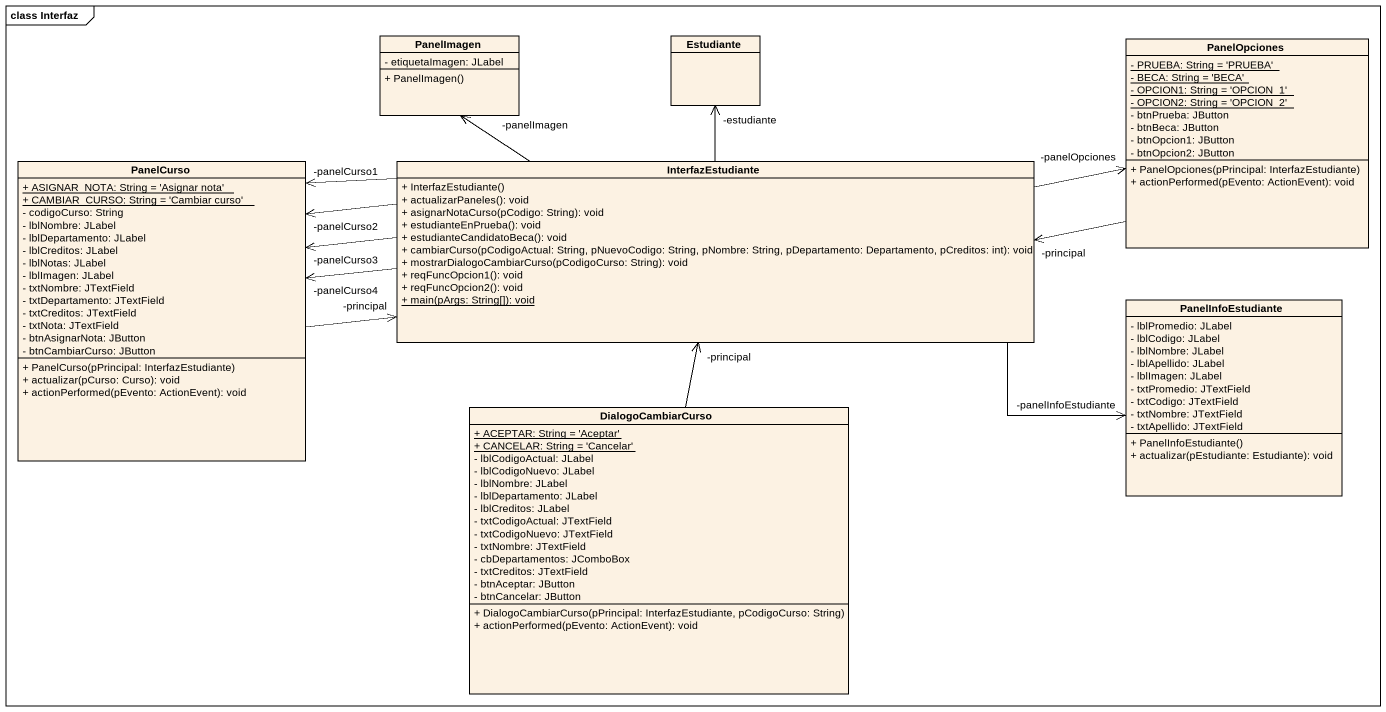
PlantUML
@startuml
mainframe class Interfaz
hide circle
hide empty members
skinparam classAttributeIconSize 0
class PanelImagen {
  - etiquetaImagen: JLabel
  + PanelImagen()
}
class Estudiante
class PanelOpciones {
  {static} - PRUEBA: String = 'PRUEBA'
  {static} - BECA: String = 'BECA'
  {static} - OPCION1: String = 'OPCION_1'
  {static} - OPCION2: String = 'OPCION_2'
  - btnPrueba: JButton
  - btnBeca: JButton
  - btnOpcion1: JButton
  - btnOpcion2: JButton
  + PanelOpciones(pPrincipal: InterfazEstudiante)
  + actionPerformed(pEvento: ActionEvent): void
}
class PanelCurso {
  {static} + ASIGNAR_NOTA: String = 'Asignar nota'
  {static} + CAMBIAR_CURSO: String = 'Cambiar curso'
  - codigoCurso: String
  - lblNombre: JLabel
  - lblDepartamento: JLabel
  - lblCreditos: JLabel
  - lblNotas: JLabel
  - lblImagen: JLabel
  - txtNombre: JTextField
  - txtDepartamento: JTextField
  - txtCreditos: JTextField
  - txtNota: JTextField
  - btnAsignarNota: JButton
  - btnCambiarCurso: JButton
  + PanelCurso(pPrincipal: InterfazEstudiante)
  + actualizar(pCurso: Curso): void
  + actionPerformed(pEvento: ActionEvent): void
}
class InterfazEstudiante {
  + InterfazEstudiante()
  + actualizarPaneles(): void
  + asignarNotaCurso(pCodigo: String): void
  + estudianteEnPrueba(): void
  + estudianteCandidatoBeca(): void
  + cambiarCurso(pCodigoActual: String, pNuevoCodigo: String, pNombre: String, pDepartamento: Departamento, pCreditos: int): void
  + mostrarDialogoCambiarCurso(pCodigoCurso: String): void
  + reqFuncOpcion1(): void
  + reqFuncOpcion2(): void
  {static} + main(pArgs: String[]): void
}
class PanelInfoEstudiante {
  - lblPromedio: JLabel
  - lblCodigo: JLabel
  - lblNombre: JLabel
  - lblApellido: JLabel
  - lblImagen: JLabel
  - txtPromedio: JTextField
  - txtCodigo: JTextField
  - txtNombre: JTextField
  - txtApellido: JTextField
  + PanelInfoEstudiante()
  + actualizar(pEstudiante: Estudiante): void
}
class DialogoCambiarCurso {
  {static} + ACEPTAR: String = 'Aceptar'
  {static} + CANCELAR: String = 'Cancelar'
  - lblCodigoActual: JLabel
  - lblCodigoNuevo: JLabel
  - lblNombre: JLabel
  - lblDepartamento: JLabel
  - lblCreditos: JLabel
  - txtCodigoActual: JTextField
  - txtCodigoNuevo: JTextField
  - txtNombre: JTextField
  - cbDepartamentos: JComboBox
  - txtCreditos: JTextField
  - btnAceptar: JButton
  - btnCancelar: JButton
  + DialogoCambiarCurso(pPrincipal: InterfazEstudiante, pCodigoCurso: String)
  + actionPerformed(pEvento: ActionEvent): void
}
PanelOpciones -left-> "-principal" InterfazEstudiante
PanelCurso -right-> "-principal" InterfazEstudiante
InterfazEstudiante -up-> "-panelImagen" PanelImagen
InterfazEstudiante -up-> "-estudiante" Estudiante
InterfazEstudiante -right-> "-panelOpciones" PanelOpciones
InterfazEstudiante -left-> "-panelCurso1" PanelCurso
InterfazEstudiante -left-> "-panelCurso2" PanelCurso
InterfazEstudiante -left-> "-panelCurso3" PanelCurso
InterfazEstudiante -left-> "-panelCurso4" PanelCurso
InterfazEstudiante -right-> "-panelInfoEstudiante" PanelInfoEstudiante
DialogoCambiarCurso -up-> "-principal" InterfazEstudiante
@enduml
